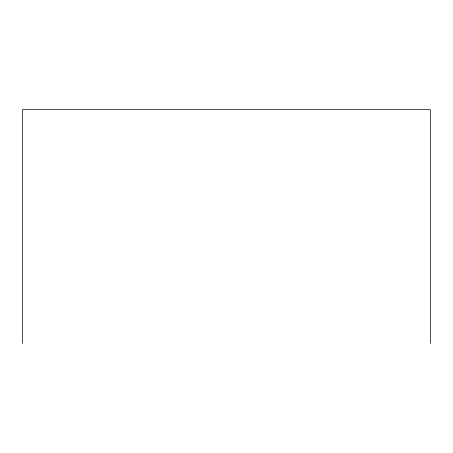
<?xml version="1.0" encoding="UTF-8"?>
<svg xmlns="http://www.w3.org/2000/svg" width="453" height="453" viewBox="0 0 453 453"><rect width="100%" height="100%" fill="white"/><g stroke="black" fill="none" stroke-linecap="round" stroke-linejoin="round"><path stroke-width="0.68" d="M430.35 343.436L430.35 109.564L22.65 109.564L22.65 343.436"/></g></svg>
